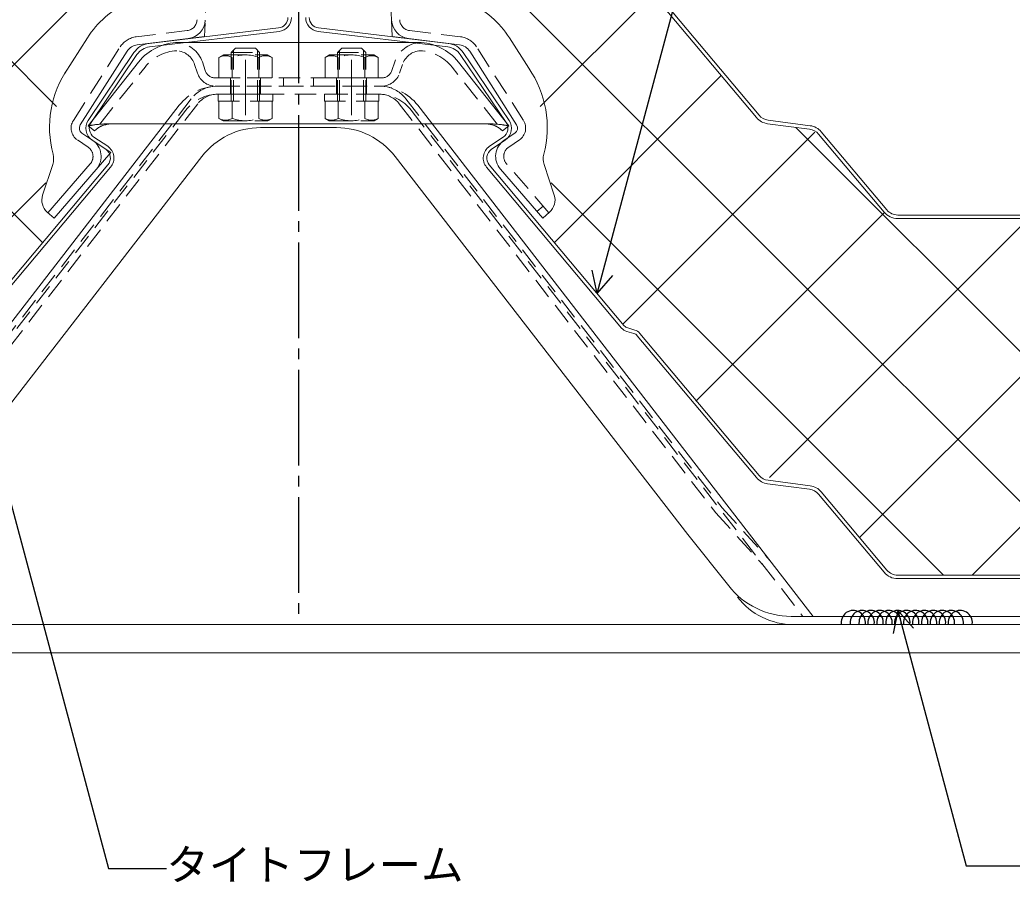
# Model space of a CAD drawing. Units: millimetres at full size, sheet at 1:3; details may follow other scales. Extents: x -1262 to 1258, y -891 to 1034.
# Drawn here: x -37.6 to 243, y -150.6 to 93.2 of the extents above; entities that cross this region are included whole.
import ezdxf
from ezdxf.enums import TextEntityAlignment as Align

# ---------------------------------------------------------------- set-up
doc = ezdxf.new("R2010")
doc.units = ezdxf.units.MM
doc.header["$LTSCALE"] = 3
for name, pattern in [('CHAIN2', [12, 9, -1, 1, -1]), ('DASHED2', [3, 2, -1]), ('DOUBLE_CHAIN2', [12.8, 9, -1, 0.6, -0.6, 0.6, -1])]:
    doc.linetypes.add(name, pattern=pattern)
for name, color, linetype, lineweight in [('0-4_寸法線1', 5, 'Continuous', 25), ('0-6_名称1', 5, 'Continuous', 25), ('0-B_屋根1', 6, 'Continuous', 20), ('2-1_裏貼1', 2, 'Continuous', 18), ('2-A_タイトフレーム', 3, 'DASHED2', 9), ('2-C_断熱金具', 7, 'DASHED2', 5), ('3-F_シーリング1', 134, 'Continuous', 30), ('4-2_H鋼1', 2, 'Continuous', 18)]:
    doc.layers.add(name, color=color, linetype=linetype, lineweight=lineweight)
doc.styles.add('ＭＳ ゴシック', font='')
doc.styles.get('ＭＳ ゴシック').set_extended_font_data('MS Gothic')

msp = doc.modelspace()

# ---------------------------------------------------------------- linework, layer by layer
at = {"layer": '0-4_寸法線1', "linetype": 'CHAIN2'}
msp.add_line((41.179, 462.211), (41.179, -77.789), dxfattribs=at)
at = {"layer": '0-6_名称1'}
for p, q in [((125.597, 15.834), (124.252, 22.406)), ((125.597, 15.834), (130.048, 20.853)), ((210.653, -73.798), (209.308, -80.37)), ((210.653, -73.798), (215.103, -78.817))]:
    msp.add_line(p, q, dxfattribs=at)
for points in [[(125.597, 15.834), (200.769, 296.379), (242.655, 296.379)], [(-45.961, -21.887), (-12.509, -146.734), (3.851, -146.734)], [(210.653, -73.798), (229.997, -145.991), (253.896, -145.991)]]:
    msp.add_lwpolyline(points, dxfattribs=at)
at = {"layer": '0-B_屋根1'}
for p, q in [((136.976, 105.674), (170.656, 65.537)), ((171.422, 66.18), (137.743, 106.317)), ((35.593, 90.869), (-1.035, 86.509)), ((35.711, 89.876), (-0.917, 85.515)), ((83.393, 85.515), (46.765, 89.876)), ((46.884, 90.869), (83.512, 86.508)), ((-5.299, 83.908), (-18.243, 64.74)), ((-17.415, 64.181), (-4.47, 83.349)), ((86.946, 83.349), (99.891, 64.181)), ((100.72, 64.74), (87.775, 83.909)), ((185.829, 63.238), (173.969, 64.785)), ((173.839, 63.793), (185.7, 62.246)), ((-17.167, 59.187), (-13.297, 56.573)), ((-16.607, 60.015), (-12.737, 57.402)), ((95.214, 57.402), (99.084, 60.015)), ((95.773, 56.573), (99.643, 59.187)), ((188.247, 60.851), (206.773, 38.772)), ((207.539, 39.415), (189.013, 61.494)), ((-12.678, 52.158), (-50.839, 6.68)), ((-50.073, 6.037), (-11.912, 51.516)), ((94.388, 51.516), (132.549, 6.037)), ((133.315, 6.68), (95.154, 52.158)), ((260.766, 37.986), (210.603, 37.986)), ((210.603, 36.986), (260.766, 36.986)), ((136.28, 5.468), (134.29, 6.045)), ((134.012, 5.084), (136.001, 4.507)), ((136.976, 3.872), (170.656, -36.265)), ((171.422, -35.622), (137.743, 4.515)), ((173.839, -38.009), (185.7, -39.556)), ((185.829, -38.564), (173.969, -37.018)), ((188.247, -40.951), (206.773, -63.03)), ((207.539, -62.387), (189.013, -40.308)), ((260.766, -63.816), (210.603, -63.816)), ((210.603, -64.816), (260.766, -64.816))]:
    msp.add_line(p, q, dxfattribs=at)
for centre, radius, start, end in [((35.238, 93.848), 3, 276.78897, 359.99998), ((35.238, 93.848), 4, 276.78897, 359.99998), ((47.238, 93.848), 4, 180, 263.21101), ((47.238, 93.848), 3, 180, 263.21101), ((-0.326, 80.551), 6, 96.78897, 145.9679), ((-0.326, 80.551), 5, 96.78897, 145.9679), ((82.802, 80.551), 5, 34.03209, 83.21101), ((82.802, 80.551), 6, 34.03209, 83.21101), ((-14.928, 62.502), 4, 145.9679, 235.9679), ((97.405, 62.502), 4, 304.03209, 34.03209), ((174.486, 68.751), 5, 219.99998, 262.57048), ((174.486, 68.751), 4, 219.99998, 262.57048), ((-14.928, 62.502), 3, 145.9679, 235.9679), ((97.405, 62.502), 3, 304.03207, 34.03207), ((185.183, 58.28), 4, 39.99998, 82.57048), ((185.183, 58.28), 5, 39.99998, 82.57048), ((-14.976, 54.087), 3, 319.99998, 55.9679), ((-14.976, 54.087), 4, 319.99998, 55.9679), ((97.452, 54.087), 4, 124.03207, 220), ((97.452, 54.087), 3, 124.03209, 219.99998), ((210.603, 41.986), 4, 219.99998, 269.99998), ((210.603, 41.986), 5, 219.99998, 269.99998), ((134.847, 7.966), 3, 219.99998, 253.83511), ((134.847, 7.966), 2, 219.99998, 253.83511), ((135.444, 2.587), 2, 40, 73.83511), ((135.444, 2.587), 3, 40, 73.83511), ((174.486, -33.051), 5, 219.99998, 262.57048), ((174.486, -33.051), 4, 219.99998, 262.57048), ((185.183, -43.522), 5, 39.99998, 82.57048), ((185.183, -43.522), 4, 39.99998, 82.57048), ((210.603, -59.816), 5, 219.99998, 269.99998), ((210.603, -59.816), 4, 219.99998, 269.99998)]:
    msp.add_arc(centre, radius, start, end, dxfattribs=at)
at = {"layer": '2-1_裏貼1'}
for p, q in [((-182.174, -62.407), (-0.473, 119.294)), ((264.531, -62.407), (82.831, 119.294)), ((-27.167, 68.624), (-58.793, 100.251)), ((109.524, 68.624), (141.151, 100.251)), ((-31.198, 30.229), (-78.286, 77.317)), ((113.555, 30.229), (160.643, 77.317)), ((291.496, -46.945), (181.796, 62.756)), ((132.912, 7.16), (187.185, 61.433)), ((-141.104, -63.763), (-30.243, 47.098)), ((223.461, -63.763), (112.601, 47.098)), ((153.505, -14.674), (206.895, 38.716)), ((174.379, -36.226), (248.15, 37.545)), ((199.831, -53.201), (291.218, 38.186)), ((231.73, -63.729), (291.356, -4.102))]:
    msp.add_line(p, q, dxfattribs=at)
at = {"layer": '2-A_タイトフレーム', "linetype": 'Continuous'}
for p, q in [((6.434, 86.736), (75.046, 86.736)), ((-18.282, 63.166), (-3.979, 81.235)), ((100.718, 63.166), (86.415, 81.235)), ((7.514, 69.003), (-104.282, -75.489)), ((74.921, 69.003), (186.718, -75.489)), ((-18.17, 63.188), (-18.282, 63.166)), ((-18.282, 63.166), (-16.479, 61.738)), ((-16.429, 61.785), (-16.479, 61.738)), ((94.718, 63.734), (-12.484, 63.734)), ((30.505, 62.686), (51.931, 62.686)), ((98.865, 61.785), (98.914, 61.738)), ((100.718, 63.166), (98.914, 61.738)), ((100.606, 63.188), (100.718, 63.166)), ((13.896, 54.537), (-68.811, -52.359)), ((68.54, 54.537), (151.247, -52.359)), ((151.247, -52.359), (162.827, -66.835))]:
    msp.add_line(p, q, dxfattribs=at)
at = {"layer": '2-A_タイトフレーム'}
for p, q in [((22.843, 70.136), (22.843, 84.561)), ((30.218, 83.936), (29.018, 85.136)), ((29.593, 70.136), (29.593, 84.561)), ((52.843, 70.136), (52.843, 84.561)), ((60.218, 83.936), (59.018, 85.136)), ((59.593, 70.136), (59.593, 84.561)), ((19.968, 83.236), (18.712, 82.511)), ((18.712, 76.736), (18.712, 82.511)), ((19.968, 83.236), (32.468, 83.236)), ((22.218, 83.936), (30.218, 83.936)), ((22.218, 70.136), (22.218, 83.936)), ((22.465, 76.736), (22.465, 82.511)), ((29.971, 76.736), (29.971, 82.511)), ((30.218, 70.136), (30.218, 83.936)), ((32.468, 83.236), (33.723, 82.511)), ((33.723, 76.736), (33.723, 82.511)), ((49.968, 83.236), (48.712, 82.511)), ((48.712, 76.736), (48.712, 82.511)), ((49.968, 83.236), (62.468, 83.236)), ((52.218, 83.936), (60.218, 83.936)), ((52.218, 70.136), (52.218, 83.936)), ((52.465, 76.736), (52.465, 82.511)), ((59.971, 76.736), (59.971, 82.511)), ((60.218, 70.136), (60.218, 83.936)), ((62.468, 83.236), (63.723, 82.511)), ((63.723, 76.736), (63.723, 82.511)), ((-14.977, 63.636), (-2.176, 79.808)), ((11.846, 80.522), (12.654, 78.075)), ((14.031, 81.243), (14.838, 78.796)), ((68.405, 81.243), (67.598, 78.796)), ((70.589, 80.522), (69.782, 78.075)), ((97.413, 63.636), (84.612, 79.808)), ((17.687, 76.736), (64.799, 76.736)), ((18.712, 76.736), (33.723, 76.736)), ((21.968, 76.736), (21.968, 74.436)), ((30.468, 76.736), (30.468, 74.436)), ((36.968, 76.736), (36.968, 74.436)), ((45.468, 76.736), (45.468, 74.436)), ((48.712, 76.736), (63.723, 76.736)), ((51.968, 76.736), (51.968, 74.436)), ((60.468, 76.736), (60.468, 74.436)), ((17.637, 74.436), (64.799, 74.436)), ((18.587, 74.436), (63.849, 74.436)), ((21.968, 74.436), (21.968, 72.136)), ((30.468, 74.436), (30.468, 72.136)), ((51.968, 74.436), (51.968, 72.136)), ((60.468, 74.436), (60.468, 72.136)), ((10.911, 70.827), (-78.563, -44.813)), ((64.17, 72.136), (18.266, 72.136)), ((18.518, 72.136), (33.918, 72.136)), ((18.518, 70.136), (18.518, 72.136)), ((18.518, 70.136), (33.723, 70.136)), ((18.712, 70.136), (18.712, 65.303)), ((22.465, 70.136), (22.465, 65.303)), ((29.971, 70.136), (29.971, 65.303)), ((33.918, 70.136), (30.718, 70.136)), ((33.723, 70.136), (33.723, 65.303)), ((33.918, 70.136), (33.918, 72.136)), ((48.518, 72.136), (63.918, 72.136)), ((48.518, 70.136), (48.518, 72.136)), ((48.518, 70.136), (63.723, 70.136)), ((48.712, 70.136), (48.712, 65.303)), ((52.465, 70.136), (52.465, 65.303)), ((59.971, 70.136), (59.971, 65.303)), ((63.918, 70.136), (60.718, 70.136)), ((63.723, 70.136), (63.723, 65.303)), ((63.918, 70.136), (63.918, 72.136)), ((71.525, 70.827), (160.999, -44.813)), ((9.333, 67.595), (-101.374, -75.489)), ((12.73, 69.419), (-76.744, -46.221)), ((69.706, 69.419), (159.18, -46.221)), ((73.102, 67.595), (183.81, -75.489)), ((18.712, 65.303), (19.868, 64.636)), ((19.868, 64.636), (32.568, 64.636)), ((33.723, 65.303), (32.568, 64.636)), ((48.712, 65.303), (49.868, 64.636)), ((49.868, 64.636), (62.568, 64.636)), ((63.723, 65.303), (62.568, 64.636)), ((160.999, -44.813), (174.479, -59.671)), ((159.18, -46.221), (172.66, -61.078))]:
    msp.add_line(p, q, dxfattribs=at)
at = {"layer": '2-A_タイトフレーム', "linetype": 'CHAIN2'}
for p, q in [((26.218, 81.853), (26.218, 66.255)), ((56.218, 81.853), (56.218, 66.255)), ((56.218, 81.483), (56.218, 68.893)), ((26.218, 81.314), (26.218, 68.555)), ((26.218, 79.853), (26.218, 67.158)), ((56.218, 79.727), (56.218, 67.158)), ((26.218, 66.781), (26.218, 76.064)), ((56.218, 66.781), (56.218, 76.064))]:
    msp.add_line(p, q, dxfattribs=at)
at = {"layer": '2-A_タイトフレーム'}
for points in [[(22.218, 83.936), (23.418, 85.136), (29.018, 85.136)], [(52.218, 83.936), (53.418, 85.136), (59.018, 85.136)]]:
    msp.add_lwpolyline(points, dxfattribs=at)
at = {"layer": '2-A_タイトフレーム', "linetype": 'Continuous'}
for points in [[(-12.282, 63.734), (-12.37, 63.735), (-12.458, 63.735), (-12.549, 63.736), (-12.643, 63.736), (-12.742, 63.737), (-12.847, 63.736), (-12.958, 63.735), (-13.078, 63.734), (-13.206, 63.732), (-13.345, 63.729), (-13.495, 63.726), (-13.655, 63.722), (-13.824, 63.716), (-14.001, 63.71), (-14.185, 63.702), (-14.374, 63.692), (-14.568, 63.681), (-14.766, 63.668), (-14.965, 63.654), (-15.166, 63.637), (-15.366, 63.619), (-15.565, 63.598), (-15.763, 63.576), (-15.957, 63.553), (-16.148, 63.528), (-16.335, 63.503), (-16.516, 63.478), (-16.691, 63.452), (-16.859, 63.426), (-17.019, 63.4), (-17.17, 63.375), (-17.314, 63.351), (-17.45, 63.327), (-17.581, 63.303), (-17.706, 63.279), (-17.826, 63.256), (-17.943, 63.234), (-18.058, 63.211), (-18.17, 63.188)], [(-12.282, 63.734), (-12.37, 63.722), (-12.458, 63.709), (-12.548, 63.696), (-12.639, 63.682), (-12.734, 63.667), (-12.831, 63.649), (-12.933, 63.63), (-13.039, 63.608), (-13.15, 63.584), (-13.268, 63.556), (-13.392, 63.525), (-13.521, 63.49), (-13.656, 63.451), (-13.794, 63.409), (-13.935, 63.363), (-14.078, 63.312), (-14.223, 63.258), (-14.367, 63.199), (-14.511, 63.135), (-14.654, 63.067), (-14.793, 62.995), (-14.93, 62.918), (-15.063, 62.839), (-15.192, 62.759), (-15.316, 62.677), (-15.435, 62.595), (-15.549, 62.514), (-15.656, 62.435), (-15.756, 62.359), (-15.849, 62.286), (-15.935, 62.218), (-16.013, 62.154), (-16.085, 62.094), (-16.151, 62.037), (-16.213, 61.983), (-16.271, 61.931), (-16.326, 61.881), (-16.378, 61.833), (-16.429, 61.785)], [(94.718, 63.734), (94.805, 63.735), (94.894, 63.735), (94.985, 63.736), (95.079, 63.736), (95.178, 63.737), (95.283, 63.736), (95.394, 63.735), (95.513, 63.734), (95.642, 63.732), (95.781, 63.729), (95.931, 63.726), (96.091, 63.722), (96.26, 63.716), (96.437, 63.71), (96.621, 63.702), (96.81, 63.692), (97.004, 63.681), (97.201, 63.668), (97.401, 63.654), (97.601, 63.637), (97.802, 63.619), (98.001, 63.598), (98.198, 63.576), (98.393, 63.553), (98.584, 63.528), (98.771, 63.503), (98.952, 63.478), (99.127, 63.452), (99.295, 63.426), (99.455, 63.4), (99.606, 63.375), (99.75, 63.351), (99.886, 63.327), (100.016, 63.303), (100.141, 63.279), (100.262, 63.256), (100.379, 63.234), (100.493, 63.211), (100.606, 63.188)], [(94.718, 63.734), (94.806, 63.722), (94.894, 63.709), (94.983, 63.696), (95.075, 63.682), (95.169, 63.667), (95.267, 63.649), (95.369, 63.63), (95.475, 63.608), (95.586, 63.584), (95.704, 63.556), (95.828, 63.525), (95.957, 63.49), (96.092, 63.451), (96.23, 63.409), (96.371, 63.363), (96.514, 63.312), (96.659, 63.258), (96.803, 63.199), (96.947, 63.135), (97.089, 63.067), (97.229, 62.995), (97.366, 62.918), (97.499, 62.839), (97.628, 62.759), (97.752, 62.677), (97.871, 62.595), (97.985, 62.514), (98.092, 62.435), (98.192, 62.359), (98.285, 62.286), (98.37, 62.218), (98.449, 62.154), (98.521, 62.094), (98.587, 62.037), (98.649, 61.983), (98.707, 61.931), (98.761, 61.881), (98.814, 61.833), (98.865, 61.785)], [(181.115, -77.789), (291.218, -77.789), (291.218, -75.489), (180.464, -75.489)]]:
    msp.add_lwpolyline(points, dxfattribs=at)
for centre, radius, start, end in [((7.39, 72.236), 14.5, 90, 141.63658), ((75.046, 72.236), 14.5, 38.36342, 90), ((30.505, 41.686), 21, 90, 142.27008), ((51.931, 41.686), 21, 37.72992, 90), ((180.464, -53.189), 22.3, 217.72992, 270), ((181.115, -57.789), 20, 217.72992, 270)]:
    msp.add_arc(centre, radius, start, end, dxfattribs=at)
at = {"layer": '2-A_タイトフレーム'}
for centre, radius, start, end in [((7.39, 72.236), 12.2, 92.66953, 141.63658), ((6.434, 78.736), 5.7, 18.26289, 86.09409), ((6.434, 78.736), 8, 18.26289, 87.07932), ((76.002, 78.736), 8, 92.92068, 161.73711), ((76.002, 78.736), 5.7, 93.90591, 161.73711), ((75.046, 72.236), 12.2, 38.36342, 87.33047), ((20.589, 79.261), 3.753, 59.99996, 120.00004), ((26.218, 73.159), 10.076, 68.13455, 111.86545), ((31.847, 79.261), 3.753, 59.99996, 120.00004), ((50.589, 79.261), 3.753, 59.99996, 120.00004), ((56.218, 73.159), 10.076, 68.13455, 111.86545), ((61.847, 79.261), 3.753, 59.99996, 120.00004), ((17.687, 79.736), 3, 198.26289, 270), ((64.749, 79.736), 3, 270, 341.73711), ((17.687, 79.736), 5.3, 198.26289, 270), ((64.749, 79.736), 5.3, 270, 341.73711), ((18.587, 60.436), 14, 90, 142.27008), ((18.266, 65.136), 9.3, 98.70234, 142.27008), ((63.849, 60.436), 14, 37.72992, 90), ((64.17, 65.136), 9.3, 37.72992, 81.29766), ((18.587, 60.436), 11.7, 90, 142.27008), ((18.266, 65.136), 7, 90, 142.27008), ((63.849, 60.436), 11.7, 37.72992, 90), ((64.17, 65.136), 7, 37.72992, 90), ((20.589, 68.553), 3.753, 240.00023, 299.99978), ((26.218, 75.524), 10.888, 249.83899, 290.16101), ((31.847, 68.553), 3.753, 240.00023, 299.99977), ((50.589, 68.553), 3.753, 240.00023, 299.99978), ((56.218, 75.524), 10.888, 249.83899, 290.16101), ((61.847, 68.553), 3.753, 240.00023, 299.99977)]:
    msp.add_arc(centre, radius, start, end, dxfattribs=at)
at = {"layer": '2-C_断熱金具', "linetype": 'DOUBLE_CHAIN2'}
for p, q in [((18.292, 168.959), (14.623, 88.412)), ((67.523, 93.054), (67.734, 88.412)), ((86.729, 86.08), (67.734, 88.412)), ((-27.892, 37.134), (-29.813, 38.798))]:
    msp.add_line(p, q, dxfattribs=at)
at = {"layer": '2-C_断熱金具', "linetype": 'Continuous'}
for p, q in [((67.523, 93.054), (64.066, 168.959)), ((-24.921, 77.937), (-18.478, 88.049)), ((14.623, 88.412), (-4.372, 86.08)), ((106.295, 79.48), (100.835, 88.049)), ((-20.504, 63.465), (-7.258, 84.259)), ((102.862, 63.465), (89.615, 84.259)), ((-20.019, 61.141), (-11.851, 55.652)), ((102.376, 61.141), (99.368, 59.119)), ((-27.892, 37.134), (-11.851, 55.652)), ((-28.26, 52.274), (-31.137, 43.618)), ((-29.63, 38.639), (-17.659, 52.459)), ((110.249, 37.134), (98.278, 50.953)), ((110.617, 52.274), (113.494, 43.618)), ((110.249, 37.134), (112.17, 38.798))]:
    msp.add_line(p, q, dxfattribs=at)
at = {"layer": '2-C_断熱金具'}
for p, q in [((9.73, 90.128), (-4.652, 88.362)), ((72.627, 90.128), (87.009, 88.362)), ((-22.444, 64.701), (-9.197, 85.494)), ((104.802, 64.701), (91.555, 85.494)), ((-21.302, 59.232), (-18.293, 57.21)), ((103.659, 59.232), (100.651, 57.21)), ((111.988, 38.639), (100.017, 52.459)), ((108.612, 39.023), (110.351, 40.529))]:
    msp.add_line(p, q, dxfattribs=at)
at = {"layer": '2-C_断熱金具', "linetype": 'Continuous'}
for centre, radius, start, end in [((4.293, 73.542), 27, 114.49672, 147.5), ((78.064, 73.542), 27, 32.5, 65.50328), ((9.34, 93.304), 5.5, 277, 357.39197), ((73.017, 93.304), 5.5, 182.60803, 263), ((-3.884, 82.109), 4, 97, 147.5), ((86.241, 82.109), 4, 32.5, 83), ((0.147, 62.749), 29.325, 145.21292, 195.02499), ((82.211, 62.749), 29.325, 344.97501, 34.78708), ((-19.071, 62.552), 1.7, 147.5, 236.1), ((101.428, 62.552), 1.7, 303.9, 32.5), ((-20.078, 54.554), 5.5, 319.1, 56.1), ((102.435, 54.554), 5.5, 123.9, 220.9), ((-33.005, 53.851), 5, 341.61505, 15.02499), ((115.362, 53.851), 5, 164.97501, 198.38495), ((-26.867, 42.199), 4.5, 161.61505, 229.1), ((109.224, 42.199), 4.5, 310.9, 18.38495)]:
    msp.add_arc(centre, radius, start, end, dxfattribs=at)
at = {"layer": '2-C_断熱金具'}
for centre, radius, start, end in [((9.34, 93.304), 3.2, 277, 357.39197), ((73.017, 93.304), 3.2, 182.60803, 263), ((-3.884, 82.109), 6.3, 97, 147.5), ((86.241, 82.109), 6.3, 32.5, 83), ((-19.071, 62.552), 4, 147.5, 236.1), ((101.428, 62.552), 4, 303.9, 32.5), ((-20.078, 54.554), 3.2, 319.1, 56.1), ((102.435, 54.554), 3.2, 123.9, 220.9)]:
    msp.add_arc(centre, radius, start, end, dxfattribs=at)
at = {"layer": '3-F_シーリング1'}
for centre in [(198.06, -77.24), (200.578, -77.24), (203.097, -77.24), (205.616, -77.24), (208.134, -77.24), (210.653, -77.24), (213.171, -77.24), (215.69, -77.24), (218.208, -77.24), (220.727, -77.24), (223.246, -77.24), (225.764, -77.24), (228.283, -77.24)]:
    msp.add_arc(centre, 3.441, 353.10626, 191.11977, dxfattribs=at)
at = {"layer": '4-2_H鋼1'}
for p, q in [((791.311, -77.789), (-708.821, -77.789)), ((791.311, -85.789), (-708.821, -85.789))]:
    msp.add_line(p, q, dxfattribs=at)

# ---------------------------------------------------------------- texts
at = {"layer": '0-6_名称1', "style": 'ＭＳ ゴシック'}
msp.add_text('タイトフレーム', height=8.798, dxfattribs=at).set_placement((3.851, -152.734), align=Align.BOTTOM_LEFT)

doc.saveas('drawing.dxf')
